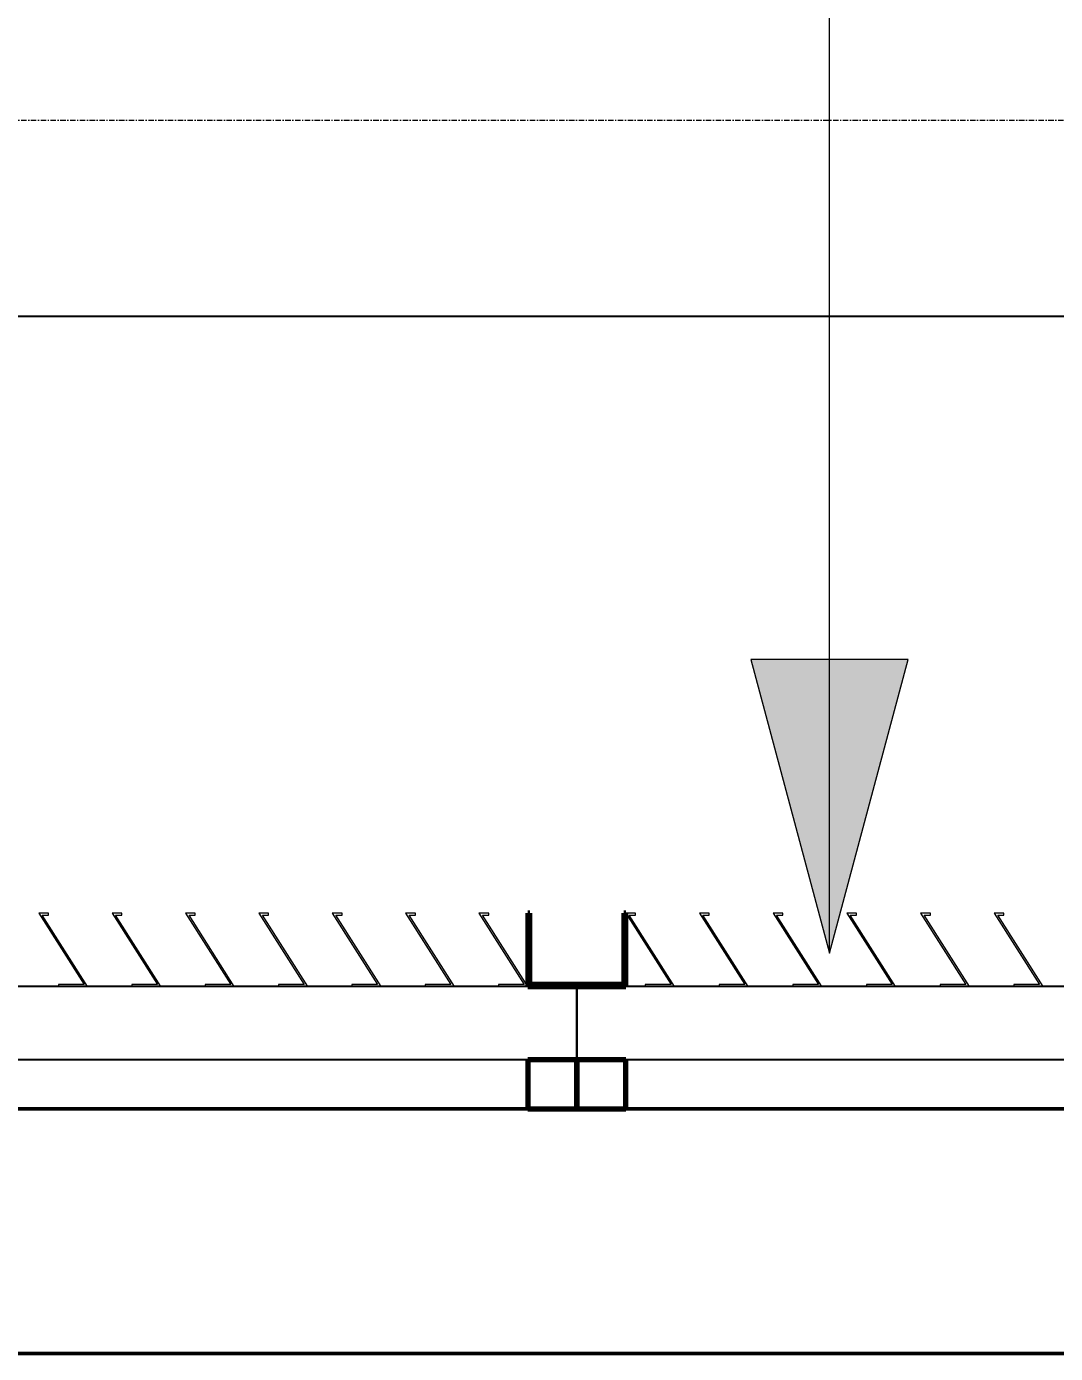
# Model space of a CAD drawing. Header units: millimetres. Extents: x -1379 to 1385823, y -4884429 to 548763.
# Drawn here: x 295157 to 296209, y -2300593 to -2299237 of the extents above; entities that cross this region are included whole.
import ezdxf

# ---------------------------------------------------------------- set-up
doc = ezdxf.new("R2010")
doc.units = ezdxf.units.MM
doc.linetypes.add('DPA_Grid _ Level 100', pattern=[10, 5.5, -1.6, 1.3, -1.6])
doc.layers.add('000 - CONCRETE_EX_LOUVERS_DEF_SUB', color=7, linetype='Continuous', plot=False)
doc.layers.add('000 - D I M', color=7, linetype='Continuous')
for name, color, linetype, lineweight in [('A-FLOR-E', 7, 'Continuous', 35), ('A-GENM', 7, 'Continuous', 35), ('A-GLAZ-CURT', 7, 'Continuous', 35), ('G-ANNO-TEXT', 7, 'Continuous', 9), ('S-GRID', 7, 'Continuous', 9), ('WALL-E', 7, 'Continuous', 50)]:
    doc.layers.add(name, color=color, linetype=linetype, lineweight=lineweight)
doc.styles.add('Arial_2', font='arial.ttf', dxfattribs={"height": 3})
doc.dimstyles.new('DPA-DIM-3_0_T-T', dxfattribs={"dimscale": 304.8, "dimtxt": 306.07782, "dimasz": 0.656168, "dimexe": 0.656168, "dimexo": 0.0625, "dimgap": 0.164042, "dimtad": 1, "dimdec": 0, "dimzin": 0, "dimdsep": 46, "dimtxsty": 'Arial_2', "dimblk1": 'OBLIQUE', "dimblk2": 'OBLIQUE', "dimsah": 1, "dimcen": 0.09, "dimdle": 0.656168, "dimclrd": 7, "dimclre": 7, "dimclrt": 7, "dimadec": 8, "dimazin": 0, "dimtfac": 1, "dimtdec": 4, "dimtix": 1, "dimtmove": 0, "dimatfit": 3, "dimfxl": 1.312336, "dimfxlon": 1, "dimtvp": 1, "dimtolj": 1, "dimtzin": 0, "dimarcsym": 2})

# ---------------------------------------------------------------- blocks, each defined once
blk = doc.blocks.new('DPA_CP_Entrance Louver Grill Vertical Z - Louver Grill Vertical Z-5244519-IV01 - LOWER ROOF LEVEL PLAN')
at = {"layer": '000 - CONCRETE_EX_LOUVERS_DEF_SUB', "color": 7, "lineweight": 70}
for p, q in [((-590, 0), (-640, 0)), ((-640, 0), (-640, -50)), ((-590, -50), (-590, 0)), ((640, 0), (590, 0)), ((590, 0), (590, -50)), ((640, -50), (640, 0)), ((-640, -50), (-590, -50)), ((590, -50), (640, -50)), ((-590, -125), (-640, -125)), ((-640, -125), (-640, -127)), ((-640, -127), (-592, -127)), ((-592, -127), (-592, -200)), ((-590, -200), (-590, -125)), ((640, -125), (590, -125)), ((590, -125), (590, -200)), ((592, -200), (592, -127)), ((592, -127), (640, -127)), ((640, -127), (640, -125)), ((-592, -200), (-590, -200)), ((590, -200), (592, -200))]:
    blk.add_line(p, q, dxfattribs=at)
at = {"layer": '000 - CONCRETE_EX_LOUVERS_DEF_SUB', "color": 7}
for p, q in [((-640, -125), (-640, -50)), ((-640, -50), (640, -50)), ((640, -50), (640, -125)), ((-640, -125), (640, -125))]:
    blk.add_line(p, q, dxfattribs=at)
blk = doc.blocks.new('GM_Louver Grill Vertical Z1 - Z Profile-4595833-IV01 - LOWER ROOF LEVEL PLAN')
at = {"layer": '000 - CONCRETE_EX_LOUVERS_DEF_SUB', "lineweight": 9}
h = blk.add_hatch(dxfattribs=at)
h.set_pattern_fill('FP_11', style=0, pattern_type=2)
h.set_pattern_definition([(230, (232121.8, -2307575.5), (-728.7365, 63.75582), [76.2, -838.2]), (175, (232121.8, -2307575.5), (140.97162, -764.2276), [60.96, -670.56]), (280.451, (232061.1, -2307570.2), (-587.77, -700.46675), [64.76, -712.36]), (226.184, (232121.8, -2307778.7), (-1084.31624, 168.17096), [114.3, -1257.3]), (276.636, (232031.4, -2307764.7), (-949.6099, -989.70985), [97.14, -1068.54]), (171.184, (232121.8, -2307778.7), (-949.62055, -989.70115), [91.44, -1005.84]), (201, (232020.2, -2307727.9), (-606.45787, 409.06057), [76.2, -838.2]), (146, (232020.2, -2307727.9), (-247.20834, -736.75292), [60.96, -670.56]), (251.451, (231969.66, -2307693.8), (-853.66825, -327.68547), [64.76, -712.36]), (217.5, (232121.8, -2307575.48), (-12.354693, -338.22012), [33.528, -628.904, 33.528, -1320.292]), (217.5, (232121.8, -2307575.48), (-12.354693, -338.22012), [-695.96, -647.192, 33.528, -639.572]), (187.5, (232121.8, -2307575.48), (-267.278874, -400.722127), [33.528, -354.584, 33.528, -870.204]), (187.5, (232121.8, -2307575.48), (-267.278874, -400.722127), [-421.64, -613.664, 33.528, -223.012]), (147.5, (232348.37, -2307575.48), (-542.36333, 22.915345), [33.528, -220.472, 33.528, -1810.512]), (147.5, (232348.37, -2307575.48), (-542.36333, 22.915345), [-287.528, -758.952, 33.528, -1018.032]), (137.5, (232449.97, -2307575.5), (-592.51696, -101.70711), [33.528, -296.672, 33.528, -1239.52]), (137.5, (232449.97, -2307575.5), (-592.51696, -101.70711), [-363.728, -492.76, 33.528, -713.232])])
h.paths.add_polyline_path([(30, 0), (0.1, 0), (46.4, -73), (40, -73), (40, -75), (50, -75), (3.7, -2), (30, -2)])
at = {"layer": '000 - CONCRETE_EX_LOUVERS_DEF_SUB', "color": 7, "lineweight": 9}
for p, q in [((30, 0), (0.1, 0)), ((0.1, 0), (46.4, -73)), ((30, -2), (30, 0)), ((50, -75), (3.7, -2)), ((3.7, -2), (30, -2)), ((46.4, -73), (40, -73)), ((40, -73), (40, -75)), ((40, -75), (50, -75))]:
    blk.add_line(p, q, dxfattribs=at)
blk = doc.blocks.new('GM_Louver Grill Vertical Z1 - Z Profile-V11-IV01 - LOWER ROOF LEVEL PLAN')
at = {"layer": '000 - CONCRETE_EX_LOUVERS_DEF_SUB', "color": 7, "lineweight": 9}
for p, q in [((30, 0), (0.1, 0)), ((0.1, 0), (46.4, -73)), ((30, -2), (30, 0)), ((50, -75), (3.7, -2)), ((3.7, -2), (30, -2)), ((46.4, -73), (40, -73)), ((40, -73), (40, -75)), ((40, -75), (50, -75))]:
    blk.add_line(p, q, dxfattribs=at)
blk = doc.blocks.new('GM_Louver Grill Vertical Z1 - Z Profile-V12-IV01 - LOWER ROOF LEVEL PLAN')
at = {"layer": '000 - CONCRETE_EX_LOUVERS_DEF_SUB', "color": 7, "lineweight": 9}
for p, q in [((30, 0), (0.1, 0)), ((0.1, 0), (46.4, -73)), ((30, -2), (30, 0)), ((50, -75), (3.7, -2)), ((3.7, -2), (30, -2)), ((46.4, -73), (40, -73)), ((40, -73), (40, -75)), ((40, -75), (50, -75))]:
    blk.add_line(p, q, dxfattribs=at)
blk = doc.blocks.new('GM_Louver Grill Vertical Z1 - Z Profile-V13-IV01 - LOWER ROOF LEVEL PLAN')
at = {"layer": '000 - CONCRETE_EX_LOUVERS_DEF_SUB', "lineweight": 9}
h = blk.add_hatch(dxfattribs=at)
h.set_pattern_fill('FP_12', style=0, pattern_type=2)
h.set_pattern_definition([(230, (232347.8, -2307575.5), (-728.7365, 63.75582), [76.2, -838.2]), (175, (232347.8, -2307575.5), (140.97162, -764.2276), [60.96, -670.56]), (280.451, (232287.1, -2307570.2), (-587.77, -700.46675), [64.76, -712.36]), (226.184, (232347.8, -2307778.7), (-1084.31624, 168.17096), [114.3, -1257.3]), (276.636, (232257.4, -2307764.7), (-949.6099, -989.70985), [97.14, -1068.54]), (171.184, (232347.8, -2307778.7), (-949.62055, -989.70115), [91.44, -1005.84]), (201, (232246.2, -2307727.9), (-606.45787, 409.06057), [76.2, -838.2]), (146, (232246.2, -2307727.9), (-247.20834, -736.75292), [60.96, -670.56]), (251.451, (232195.66, -2307693.8), (-853.66825, -327.68547), [64.76, -712.36]), (217.5, (232347.8, -2307575.48), (-12.354693, -338.22012), [33.528, -628.904, 33.528, -1320.292]), (217.5, (232347.8, -2307575.48), (-12.354693, -338.22012), [-695.96, -647.192, 33.528, -639.572]), (187.5, (232347.8, -2307575.48), (-267.278874, -400.722127), [33.528, -354.584, 33.528, -870.204]), (187.5, (232347.8, -2307575.48), (-267.278874, -400.722127), [-421.64, -613.664, 33.528, -223.012]), (147.5, (232574.37, -2307575.48), (-542.36333, 22.915345), [33.528, -220.472, 33.528, -1810.512]), (147.5, (232574.37, -2307575.48), (-542.36333, 22.915345), [-287.528, -758.952, 33.528, -1018.032]), (137.5, (232675.97, -2307575.5), (-592.51696, -101.70711), [33.528, -296.672, 33.528, -1239.52]), (137.5, (232675.97, -2307575.5), (-592.51696, -101.70711), [-363.728, -492.76, 33.528, -713.232])])
h.paths.add_polyline_path([(0.1, 0), (46.4, -73), (40, -73), (40, -75), (50, -75), (3.7, -2), (30, -2), (30, 0)])
at = {"layer": '000 - CONCRETE_EX_LOUVERS_DEF_SUB', "color": 7, "lineweight": 9}
for p, q in [((30, 0), (0.1, 0)), ((0.1, 0), (46.4, -73)), ((30, -2), (30, 0)), ((50, -75), (3.7, -2)), ((3.7, -2), (30, -2)), ((46.4, -73), (40, -73)), ((40, -73), (40, -75)), ((40, -75), (50, -75))]:
    blk.add_line(p, q, dxfattribs=at)
blk = doc.blocks.new('GM_Louver Grill Vertical Z1 - Z Profile-V14-IV01 - LOWER ROOF LEVEL PLAN')
at = {"layer": '000 - CONCRETE_EX_LOUVERS_DEF_SUB', "color": 7, "lineweight": 9}
for p, q in [((30, 0), (0.1, 0)), ((0.1, 0), (46.4, -73)), ((30, -2), (30, 0)), ((50, -75), (3.7, -2)), ((3.7, -2), (30, -2)), ((46.4, -73), (40, -73)), ((40, -73), (40, -75)), ((40, -75), (50, -75))]:
    blk.add_line(p, q, dxfattribs=at)
blk = doc.blocks.new('GM_Louver Grill Vertical Z1 - Z Profile-V24-IV01 - LOWER ROOF LEVEL PLAN')
at = {"layer": '000 - CONCRETE_EX_LOUVERS_DEF_SUB', "color": 7, "lineweight": 9}
for p, q in [((30, 0), (0.1, 0)), ((0.1, 0), (46.4, -73)), ((30, -2), (30, 0)), ((50, -75), (3.7, -2)), ((3.7, -2), (30, -2)), ((46.4, -73), (40, -73)), ((40, -73), (40, -75)), ((40, -75), (50, -75))]:
    blk.add_line(p, q, dxfattribs=at)
blk = doc.blocks.new('DPA_CP_Entrance Louver Grill Vertical Z - Louver Grill Vertical Z-4595767-IV01 - LOWER ROOF LEVEL PLAN')
at = {"layer": '000 - CONCRETE_EX_LOUVERS_DEF_SUB', "color": 7, "lineweight": 70}
for p, q in [((-700, 0), (-750, 0)), ((-750, 0), (-750, -50)), ((-700, -50), (-700, 0)), ((750, 0), (700, 0)), ((700, 0), (700, -50)), ((750, -50), (750, 0)), ((-750, -50), (-700, -50)), ((700, -50), (750, -50)), ((-700, -125), (-750, -125)), ((-750, -125), (-750, -127)), ((-750, -127), (-702, -127)), ((-702, -127), (-702, -200)), ((-700, -200), (-700, -125)), ((750, -125), (700, -125)), ((700, -125), (700, -200)), ((702, -200), (702, -127)), ((702, -127), (750, -127)), ((750, -127), (750, -125)), ((-702, -200), (-700, -200)), ((700, -200), (702, -200))]:
    blk.add_line(p, q, dxfattribs=at)
at = {"layer": '000 - CONCRETE_EX_LOUVERS_DEF_SUB', "color": 7}
for p, q in [((-750, -125), (-750, -50)), ((-750, -50), (750, -50)), ((750, -50), (750, -125)), ((-750, -125), (750, -125))]:
    blk.add_line(p, q, dxfattribs=at)
blk = doc.blocks.new('GM_Louver Grill Vertical Z1 - Z Profile-V28-IV01 - LOWER ROOF LEVEL PLAN')
at = {"layer": '000 - CONCRETE_EX_LOUVERS_DEF_SUB', "lineweight": 9}
h = blk.add_hatch(dxfattribs=at)
h.set_pattern_fill('FP_14', style=0, pattern_type=2)
h.set_pattern_definition([(230, (231446.46, -2307575.5), (-728.7365, 63.75582), [76.2, -838.2]), (175, (231446.5, -2307575.5), (140.97162, -764.2276), [60.96, -670.56]), (280.451, (231385.74, -2307570.2), (-587.77, -700.46675), [64.76, -712.36]), (226.184, (231446.5, -2307778.7), (-1084.31624, 168.17096), [114.3, -1257.3]), (276.636, (231356.1, -2307764.7), (-949.6099, -989.70985), [97.14, -1068.54]), (171.184, (231446.5, -2307778.7), (-949.62055, -989.70115), [91.44, -1005.84]), (201, (231344.86, -2307727.9), (-606.45787, 409.06057), [76.2, -838.2]), (146, (231344.9, -2307727.9), (-247.20834, -736.75292), [60.96, -670.56]), (251.451, (231294.3, -2307693.8), (-853.66825, -327.68547), [64.76, -712.36]), (217.5, (231446.46, -2307575.48), (-12.354693, -338.22012), [33.528, -628.904, 33.528, -1320.292]), (217.5, (231446.46, -2307575.48), (-12.354693, -338.22012), [-695.96, -647.192, 33.528, -639.572]), (187.5, (231446.46, -2307575.48), (-267.278874, -400.722127), [33.528, -354.584, 33.528, -870.204]), (187.5, (231446.46, -2307575.48), (-267.278874, -400.722127), [-421.64, -613.664, 33.528, -223.012]), (147.5, (231673.03, -2307575.48), (-542.36333, 22.915345), [33.528, -220.472, 33.528, -1810.512]), (147.5, (231673.03, -2307575.48), (-542.36333, 22.915345), [-287.528, -758.952, 33.528, -1018.032]), (137.5, (231774.63, -2307575.5), (-592.51696, -101.70711), [33.528, -296.672, 33.528, -1239.52]), (137.5, (231774.63, -2307575.5), (-592.51696, -101.70711), [-363.728, -492.76, 33.528, -713.232])])
h.paths.add_polyline_path([(0.1, 0), (46.4, -73), (40, -73), (40, -75), (50, -75), (3.7, -2), (30, -2), (30, 0)])
at = {"layer": '000 - CONCRETE_EX_LOUVERS_DEF_SUB', "color": 7, "lineweight": 9}
for p, q in [((30, 0), (0.1, 0)), ((0.1, 0), (46.4, -73)), ((30, -2), (30, 0)), ((50, -75), (3.7, -2)), ((3.7, -2), (30, -2)), ((46.4, -73), (40, -73)), ((40, -73), (40, -75)), ((40, -75), (50, -75))]:
    blk.add_line(p, q, dxfattribs=at)
blk = doc.blocks.new('GM_Louver Grill Vertical Z1 - Z Profile-V29-IV01 - LOWER ROOF LEVEL PLAN')
at = {"layer": '000 - CONCRETE_EX_LOUVERS_DEF_SUB', "color": 7, "lineweight": 9}
for p, q in [((30, 0), (0.1, 0)), ((0.1, 0), (46.4, -73)), ((30, -2), (30, 0)), ((50, -75), (3.7, -2)), ((3.7, -2), (30, -2)), ((46.4, -73), (40, -73)), ((40, -73), (40, -75)), ((40, -75), (50, -75))]:
    blk.add_line(p, q, dxfattribs=at)
blk = doc.blocks.new('GM_Louver Grill Vertical Z1 - Z Profile-V30-IV01 - LOWER ROOF LEVEL PLAN')
at = {"layer": '000 - CONCRETE_EX_LOUVERS_DEF_SUB', "color": 7, "lineweight": 9}
for p, q in [((30, 0), (0.1, 0)), ((0.1, 0), (46.4, -73)), ((30, -2), (30, 0)), ((50, -75), (3.7, -2)), ((3.7, -2), (30, -2)), ((46.4, -73), (40, -73)), ((40, -73), (40, -75)), ((40, -75), (50, -75))]:
    blk.add_line(p, q, dxfattribs=at)
blk = doc.blocks.new('GM_Louver Grill Vertical Z1 - Z Profile-V31-IV01 - LOWER ROOF LEVEL PLAN')
at = {"layer": '000 - CONCRETE_EX_LOUVERS_DEF_SUB', "color": 7, "lineweight": 9}
for p, q in [((30, 0), (0.1, 0)), ((0.1, 0), (46.4, -73)), ((30, -2), (30, 0)), ((50, -75), (3.7, -2)), ((3.7, -2), (30, -2)), ((46.4, -73), (40, -73)), ((40, -73), (40, -75)), ((40, -75), (50, -75))]:
    blk.add_line(p, q, dxfattribs=at)
blk = doc.blocks.new('GM_Louver Grill Vertical Z1 - Z Profile-V32-IV01 - LOWER ROOF LEVEL PLAN')
at = {"layer": '000 - CONCRETE_EX_LOUVERS_DEF_SUB', "color": 7, "lineweight": 9}
for p, q in [((30, 0), (0.1, 0)), ((0.1, 0), (46.4, -73)), ((30, -2), (30, 0)), ((50, -75), (3.7, -2)), ((3.7, -2), (30, -2)), ((46.4, -73), (40, -73)), ((40, -73), (40, -75)), ((40, -75), (50, -75))]:
    blk.add_line(p, q, dxfattribs=at)
blk = doc.blocks.new('GM_Louver Grill Vertical Z1 - Z Profile-V33-IV01 - LOWER ROOF LEVEL PLAN')
at = {"layer": '000 - CONCRETE_EX_LOUVERS_DEF_SUB', "color": 7, "lineweight": 9}
for p, q in [((30, 0), (0.1, 0)), ((0.1, 0), (46.4, -73)), ((30, -2), (30, 0)), ((50, -75), (3.7, -2)), ((3.7, -2), (30, -2)), ((46.4, -73), (40, -73)), ((40, -73), (40, -75)), ((40, -75), (50, -75))]:
    blk.add_line(p, q, dxfattribs=at)
blk = doc.blocks.new('GM_Louver Grill Vertical Z1 - Z Profile-V35-IV01 - LOWER ROOF LEVEL PLAN')
at = {"layer": '000 - CONCRETE_EX_LOUVERS_DEF_SUB', "color": 7, "lineweight": 9}
for p, q in [((30, 0), (0.1, 0)), ((0.1, 0), (46.4, -73)), ((30, -2), (30, 0)), ((50, -75), (3.7, -2)), ((3.7, -2), (30, -2)), ((46.4, -73), (40, -73)), ((40, -73), (40, -75)), ((40, -75), (50, -75))]:
    blk.add_line(p, q, dxfattribs=at)
blk = doc.blocks.new('_Oblique')
at = {"color": 7, "linetype": 'ByBlock', "lineweight": -2}
blk.add_line((-0.5, -0.5), (0.5, 0.5), dxfattribs=at)
blk = doc.blocks.new('DIMBLOCK17-IV01 - LOWER ROOF LEVEL PLAN')
at = {"layer": '000 - D I M', "color": 7, "lineweight": -2, "transparency": 16777216}
for p, q in [((293529.6, -2299913.6), (293529.6, -2299332.7)), ((296699.6, -2299913.6), (296699.6, -2299332.7)), ((293329.6, -2299532.7), (296899.6, -2299532.7))]:
    blk.add_line(p, q, dxfattribs=at)
at = {"layer": 'Defpoints', "color": 7, "transparency": 16777216}
for p in [(296699.6, -2299532.7), (293529.6, -2299932.7), (296699.6, -2299932.7)]:
    blk.add_point(p, dxfattribs=at)
at = {"layer": '000 - D I M', "color": 7, "lineweight": -2, "transparency": 16777216, "xscale": 200, "yscale": 200, "zscale": 200, "rotation": 180}
blk.add_blockref('_Oblique', (293529.6, -2299532.7), dxfattribs=at)
at = {"layer": '000 - D I M', "color": 7, "lineweight": -2, "transparency": 16777216, "xscale": 200, "yscale": 200, "zscale": 200}
blk.add_blockref('_Oblique', (296699.6, -2299532.7), dxfattribs=at)
at = {"layer": '000 - D I M', "color": 7, "transparency": 16777216, "insert": (295114.6, -2299481.2), "char_height": 3, "width": 1107.531, "attachment_point": 5, "style": 'Arial_2'}
blk.add_mtext('\\A1;3170', dxfattribs=at)

msp = doc.modelspace()

# ---------------------------------------------------------------- hatches: boundary and pattern name
at = {"layer": 'G-ANNO-TEXT'}
msp.add_hatch(color=7, dxfattribs=at).paths.add_polyline_path([(295977.9, -2300183.5), (296058.3, -2299883.5), (295897.5, -2299883.5)])

# ---------------------------------------------------------------- linework, layer by layer
at = {"layer": 'A-FLOR-E', "color": 7}
for p, q in [((280919.6, -2300342.7), (296999.6, -2300342.7)), ((296999.6, -2300342.7), (280919.6, -2300342.7)), ((296699.6, -2300592.7), (293529.6, -2300592.7))]:
    msp.add_line(p, q, dxfattribs=at)
at = {"layer": 'G-ANNO-TEXT', "color": 7}
for p, q in [((295977.9, -2300183.5), (295977.9, -2297496.1)), ((296058.3, -2299883.5), (295897.5, -2299883.5)), ((295897.5, -2299883.5), (295977.9, -2300183.5)), ((295977.9, -2300183.5), (296058.3, -2299883.5))]:
    msp.add_line(p, q, dxfattribs=at)
at = {"layer": 'S-GRID', "color": 7, "linetype": 'DPA_Grid _ Level 100'}
msp.add_line((310037.1, -2299332.7), (273056.2, -2299332.7), dxfattribs=at)
at = {"layer": 'WALL-E', "color": 7}
for p, q in [((296699.6, -2300342.7), (293529.6, -2300342.7)), ((293529.6, -2300342.7), (296699.6, -2300342.7)), ((296699.6, -2300592.7), (293529.6, -2300592.7)), ((293529.6, -2300592.7), (296699.6, -2300592.7))]:
    msp.add_line(p, q, dxfattribs=at)

# ---------------------------------------------------------------- block references
at = {"layer": 'A-GENM', "color": 7, "lineweight": 9, "rotation": 180}
for name, p in [('GM_Louver Grill Vertical Z1 - Z Profile-V28-IV01 - LOWER ROOF LEVEL PLAN', (295219.6, -2300217.7)), ('GM_Louver Grill Vertical Z1 - Z Profile-V29-IV01 - LOWER ROOF LEVEL PLAN', (295294.6, -2300217.7)), ('GM_Louver Grill Vertical Z1 - Z Profile-V30-IV01 - LOWER ROOF LEVEL PLAN', (295369.6, -2300217.7)), ('GM_Louver Grill Vertical Z1 - Z Profile-V31-IV01 - LOWER ROOF LEVEL PLAN', (295444.6, -2300217.7)), ('GM_Louver Grill Vertical Z1 - Z Profile-V32-IV01 - LOWER ROOF LEVEL PLAN', (295519.6, -2300217.7)), ('GM_Louver Grill Vertical Z1 - Z Profile-V33-IV01 - LOWER ROOF LEVEL PLAN', (295594.6, -2300217.7)), ('GM_Louver Grill Vertical Z1 - Z Profile-V35-IV01 - LOWER ROOF LEVEL PLAN', (295669.6, -2300217.7)), ('GM_Louver Grill Vertical Z1 - Z Profile-V24-IV01 - LOWER ROOF LEVEL PLAN', (295819.6, -2300217.7)), ('GM_Louver Grill Vertical Z1 - Z Profile-4595833-IV01 - LOWER ROOF LEVEL PLAN', (295895, -2300217.7)), ('GM_Louver Grill Vertical Z1 - Z Profile-V11-IV01 - LOWER ROOF LEVEL PLAN', (295970.3, -2300217.7)), ('GM_Louver Grill Vertical Z1 - Z Profile-V12-IV01 - LOWER ROOF LEVEL PLAN', (296045.6, -2300217.7)), ('GM_Louver Grill Vertical Z1 - Z Profile-V13-IV01 - LOWER ROOF LEVEL PLAN', (296121, -2300217.7)), ('GM_Louver Grill Vertical Z1 - Z Profile-V14-IV01 - LOWER ROOF LEVEL PLAN', (296196.3, -2300217.7))]:
    msp.add_blockref(name, p, dxfattribs=at)
at = {"layer": 'A-GLAZ-CURT', "color": 7, "rotation": 180}
for name, p in [('DPA_CP_Entrance Louver Grill Vertical Z - Louver Grill Vertical Z-4595767-IV01 - LOWER ROOF LEVEL PLAN', (294969.6, -2300342.7)), ('DPA_CP_Entrance Louver Grill Vertical Z - Louver Grill Vertical Z-5244519-IV01 - LOWER ROOF LEVEL PLAN', (296359.6, -2300342.7))]:
    msp.add_blockref(name, p, dxfattribs=at)

# ---------------------------------------------------------------- dimensions: what is measured, and where the dimension line sits
at = {"layer": '000 - D I M', "color": 7}
dim = msp.add_linear_dim(base=(296699.6, -2299532.7), p1=(293529.6, -2299932.7), p2=(296699.6, -2299932.7), dimstyle='DPA-DIM-3_0_T-T', override={"dimpost": '<>', "dimclrd": 7, "dimclre": 7, "dimclrt": 7, "dimfxl": 3170}, dxfattribs=at)
dim.commit()
dim.dimension.update_dxf_attribs({"geometry": 'DIMBLOCK17-IV01 - LOWER ROOF LEVEL PLAN', "text_midpoint": (295114.6, -2299481.2)})

doc.saveas('drawing.dxf')
